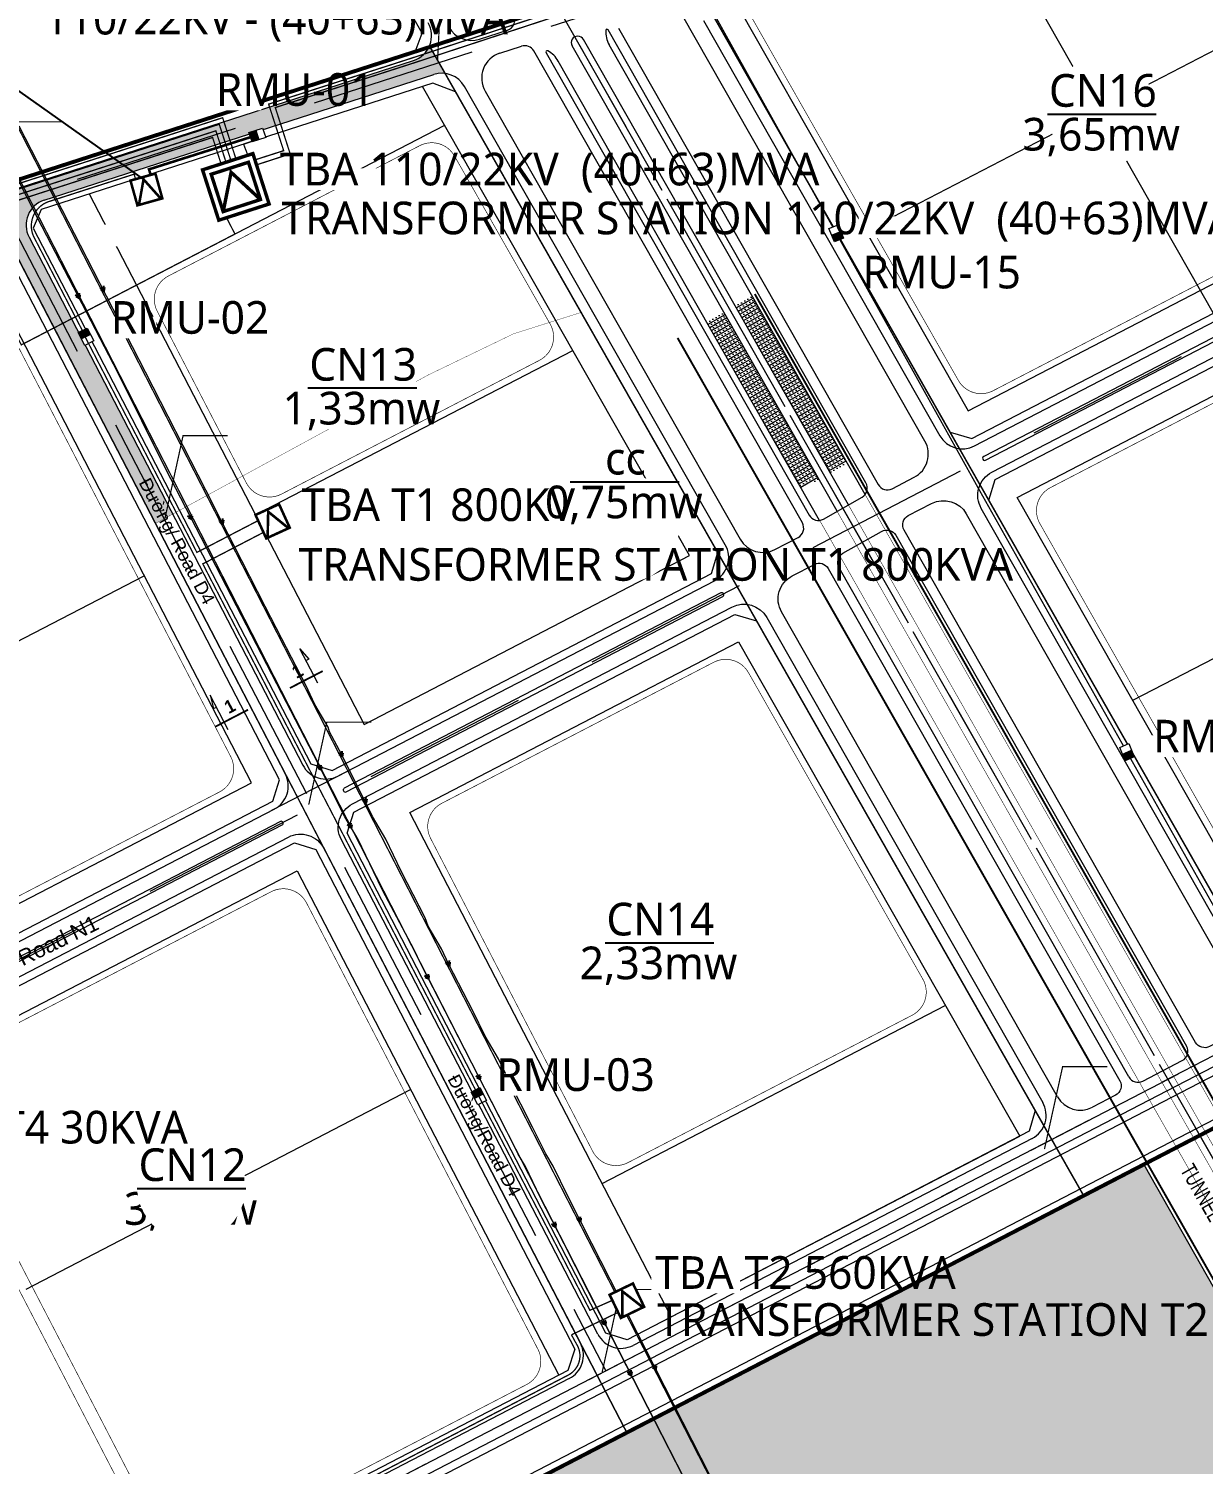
# Model space of a CAD drawing. Extents: x 391676 to 411044, y 2302576 to 2306330.
# Drawn here: x 400359 to 401258, y 2303697 to 2304795 of the extents above; entities that cross this region are included whole.
import ezdxf
from ezdxf.enums import TextEntityAlignment as Align

# ---------------------------------------------------------------- set-up
doc = ezdxf.new("R2010")
doc.units = 0
doc.header["$LTSCALE"] = 5
doc.header["$MEASUREMENT"] = 0
for name, pattern in [('BORDER', [1.75, 0.5, -0.25, 0.5, -0.25, 0, -0.25]), ('CONTINOUS', [0]), ('DASHDOT2', [0.5, 0.25, -0.125, 0, -0.125]), ('DASHED', [19.05, 12.7, -6.35])]:
    doc.linetypes.add(name, pattern=pattern)
doc.layers.get('0').update_dxf_attribs({"linetype": 'CONTINUOUS', "lineweight": 5})
doc.layers.get('Defpoints').update_dxf_attribs({"linetype": 'CONTINUOUS'})
for name, color, linetype in [('@ 35kV cai tao', 1, 'CONTINUOUS'), ('@ dien text', 7, 'CONTINUOUS'), ('@ Dien trung the', 1, 'CONTINUOUS'), ('Cap dien 22kV', 1, 'CONTINUOUS'), ('DIAVAT', 9, 'CONTINUOUS'), ('RGIOI', 1, 'CONTINUOUS'), ('tem dien', 7, 'CONTINUOUS'), ('TEXT', 3, 'CONTINUOUS')]:
    doc.layers.add(name, color=color, linetype=linetype)
for name, color, linetype, lineweight in [('@ dg dien', 30, 'CONTINUOUS', 5), ('@- CHIA LO', 9, 'CONTINUOUS', 5), ('@-DUONG', 7, 'CONTINUOUS', 5), ('@-HTKT', 17, 'CONTINOUS', 5), ('@-RANHGIOI', 6, 'CONTINUOUS', 5), ('@-TEXT', 7, 'CONTINUOUS', 5), ('@_Longduong', 7, 'CONTINUOUS', 5), ('@_Ranhgioiquyhoach', 10, 'CONTINUOUS', 5), ('@_Timduong', 1, 'DASHED', 5), ('@_Viahe', 9, 'CONTINUOUS', 5), ('phancach', 92, 'CONTINUOUS', 5), ('THAY', 7, 'CONTINUOUS', 13), ('TUONG', 1, 'CONTINUOUS', 15), ('V_bonuoc', 152, 'CONTINUOUS', 5)]:
    doc.layers.add(name, color=color, linetype=linetype, lineweight=lineweight)
doc.styles.add('ARIAL', font='arial.ttf', dxfattribs={"height": 5})
doc.styles.add('ARIAL ITALIC', font='arialbi.ttf', dxfattribs={"width": 0.8})
doc.styles.add('binh1', font='VHARIALB.TTF')
doc.styles.add('SDD', font='segoeuil.ttf')
doc.styles.add('T3', font='VHARIALB.TTF')
doc.styles.add('Text-CKC-SN', font='VHARIALB.TTF')
doc.linetypes.add('123', pattern='A,101.611294,-13.565324,12.243874,-10.782094,12.243874,-11.659162,76.152923,-5.231221,["//",binh1,S=32,R=0,X=0,Y=-15.708224],-29.886596,76.702552', length=350.078914)
doc.linetypes.add('22KV', pattern='A,21.205876,-2.225318,["22kV",ARIAL ITALIC,S=4.969324,R=0,X=0,Y=-1.830806],-16.080623,21.205876,0', length=60.717693)
doc.dimstyles.get("Standard").update_dxf_attribs({"dimtxt": 0.18, "dimasz": 0.18, "dimexe": 0.18, "dimexo": 0.0625, "dimgap": 0.09, "dimtad": 0, "dimtih": 1, "dimtoh": 1, "dimdec": 4, "dimzin": 0, "dimdsep": 46, "dimtxsty": 'Standard', "dimcen": 0.09, "dimadec": 0, "dimazin": 0, "dimtfac": 1, "dimtdec": 4, "dimtofl": 0, "dimtmove": 2, "dimatfit": 3, "dimfxl": 1, "dimtolj": 1, "dimtzin": 0, "dimarcsym": 0})

# ---------------------------------------------------------------- blocks, each defined once
blk = doc.blocks.new('HCT')
at = {"layer": 'DIAVAT', "color": 1, "linetype": 'Continuous'}
for p, q in [((0, 0), (2.4, 1.7)), ((0, 0), (2.4, -1.7)), ((1.4, 0), (3.8, 1.7)), ((1.4, 0), (3.8, -1.7))]:
    blk.add_line(p, q, dxfattribs=at)
blk = doc.blocks.new('mb1')
at = {"layer": '@-DUONG', "ltscale": 2}
h = blk.add_hatch(dxfattribs=at)
h.set_pattern_fill('SACNCR', color=252, scale=30, angle=345)
h.set_pattern_definition([(30, (-1014.102, 24.7735), (-1.40625, 2.435696448), []), (30, (-1012.181, 24.2588), (-1.40625, 2.435696448), [0, -2.8125])])
edge = h.paths.add_edge_path()
edge.add_line((406302.1, 2305042.7), (406289, 2305035.3))
edge.add_line((406289, 2305035.3), (406361.5, 2304907.9))
edge.add_arc((406360.5, 2304915.8), 8, 277.6259, 299.6502)
edge.add_line((406364.4, 2304908.9), (406374.9, 2304914.8))
edge.add_line((406374.9, 2304914.8), (406302.1, 2305042.7))
edge = h.paths.add_edge_path()
edge.add_line((406396.3, 2304927.7), (406323.8, 2305055.1))
edge.add_line((406323.8, 2305055.1), (406310.7, 2305047.7))
edge.add_line((406310.7, 2305047.7), (406383.5, 2304919.8))
edge.add_line((406383.5, 2304919.8), (406394, 2304925.7))
edge.add_arc((406390, 2304932.7), 8, 299.6502, 321.6745)
at = {"layer": 'phancach', "ltscale": 2}
h = blk.add_hatch(dxfattribs=at)
h.set_pattern_fill('CROSS,_O', color=252, scale=20)
h.set_pattern_definition([(0, (-1000, 0), (5, 5), [2.5, -7.5]), (90, (-998.75, -1.25), (-5, 5), [2.5, -7.5])])
h.paths.add_polyline_path([(406088.9, 2305225.1), (406080.2, 2305240.4), (406077.4, 2305245.4), (406076.6, 2305245.1, -0.201513), (406064.8, 2305235), (405783.8, 2305144.4), (405790.8, 2305130.9), (406080.3, 2305224.3, -0.109528)])
h.paths.add_polyline_path([(405783.8, 2305144.4), (405765.1, 2305138.3), (405773.3, 2305122.2, -0.135354), (405782.1, 2305128.1), (405790.8, 2305130.9)])
h.paths.add_polyline_path([(405773.3, 2305122.2), (405765.1, 2305138.3), (405738.3, 2305129.7), (405867.4, 2304880.8), (405880.4, 2304887.9), (405770.5, 2305099.8, -0.309067)])
h.paths.add_polyline_path([(405847.2, 2304912.1), (405881.2, 2304848.2), (405898.4, 2304857.3), (405864.5, 2304921.2)], flags=9)
at = {"layer": 'V_bonuoc', "ltscale": 2}
h = blk.add_hatch(dxfattribs=at)
h.set_pattern_fill('DASH', color=256, scale=50, style=0)
h.set_pattern_definition([(0, (-1000, 0), (6.25, 6.25), [6.25, -6.25])])
edge = h.paths.add_edge_path()
edge.add_line((406623.8, 2304390.3), (406763.7, 2304143.3))
edge.add_line((406763.7, 2304143.3), (404539.5, 2303040.1))
edge.add_line((404539.5, 2303040.1), (404307.4, 2303040.1))
edge.add_line((404307.4, 2303040.1), (403123.5, 2303040.1))
edge.add_line((403123.5, 2303040.1), (403123.5, 2305106.4))
edge.add_line((403123.5, 2305106.4), (403262.1, 2305062.3))
edge.add_line((403262.1, 2305062.3), (403143.4, 2304702.6))
edge.add_arc((403576.7, 2304583), 449.5, 164.5746, 196.517)
edge.add_arc((403576.7, 2304583), 449.5, 196.5171, 216.0717)
edge.add_line((403213.4, 2304318.4), (403943.7, 2303315.8))
edge.add_arc((404210.1, 2303509.8), 329.5, 216.0717, 297.4096)
edge.add_line((404361.8, 2303217.3), (406623.8, 2304390.3))
at = {"layer": '@ dg dien', "color": 252, "elevation": 4.3}
blk.add_lwpolyline([(406459.3, 2303823.6), (406201.3, 2304329.8), (406183.1, 2304365.4), (406171.7, 2304389), (406166.1, 2304398.5), (406155.8, 2304418.9), (406137.7, 2304454.5), (406129.8, 2304471.2), (406119.7, 2304488.4), (406110.2, 2304507.9), (406091.8, 2304543.4), (406086.3, 2304555.3), (406076.1, 2304572.5), (406073.6, 2304579), (406064.5, 2304596.8), (406055.4, 2304614.6), (406043.6, 2304639.2), (406033.4, 2304656.5), (406009.8, 2304703.6), (406000.6, 2304721.4), (405999.4, 2304724.9), (405989.3, 2304742.2), (405982.3, 2304756.9), (405964, 2304792.5), (405951.2, 2304817.3), (405927.5, 2304863.7), (405918.4, 2304881.5), (405905.8, 2304906.3), (405859.7, 2304996.5), (405810, 2305093.5), (405762.9, 2305184.8)], dxfattribs=at)
at = {"layer": '@ dg dien', "color": 252}
blk.add_lwpolyline([(406443.6, 2303814.7), (406217.1, 2304257.1), (406198.2, 2304293.9), (406180, 2304329.6), (406161.8, 2304365.2), (406150.4, 2304388.8), (406144.9, 2304398.2), (406134.6, 2304418.6), (406134.6, 2304418.6), (406134.6, 2304418.6), (406089, 2304507.6), (406089, 2304507.6), (406070.6, 2304543.2), (406065, 2304555.1), (406041.4, 2304599.6), (406041.8, 2304599.5), (406041.4, 2304599.6), (406034.2, 2304614.4), (406022.3, 2304639), (406012.2, 2304656.3), (405988.6, 2304703.4), (405963.9, 2304750.7), (405963.9, 2304750.7), (405963.9, 2304750.7), (405875.1, 2304922.3), (405875.1, 2304922.3), (405875.1, 2304922.3), (405875.1, 2304922.3), (405875.1, 2304922.3), (405875.1, 2304922.3), (405838.5, 2304996.3), (405777.3, 2305114.2), (405550.3, 2305560.4)], dxfattribs=at)
at = {"layer": '@- CHIA LO', "color": 252, "ltscale": 2}
for p, q in [((406499.5, 2305353.2), (406677.7, 2305040.3)), ((406410.9, 2305104.7), (406799.3, 2305306.1)), ((405943.8, 2304887.3), (406186.6, 2305013.1)), ((406615.3, 2304745.5), (406954.2, 2304921.2)), ((405564.2, 2304688.2), (405858.7, 2304840.8)), ((406209.1, 2304375.7), (406471.8, 2304512)), ((405768.2, 2304294.9), (406062.6, 2304447.6))]:
    blk.add_line(p, q, dxfattribs=at)
at = {"layer": '@- CHIA LO', "color": 252, "ltscale": 2, "const_width": 0.5, "flags": 128}
for points in [[(406752.1, 2305409.9, 0.393702), (406727.4, 2305421.4), (406335.9, 2305295.1, 0.475759), (406324.6, 2305266.2), (406481.8, 2304990.2, 0.402806), (406508.4, 2304982.3), (406836.3, 2305152.4, 0.386416), (406845.6, 2305177.6)], [(406069.5, 2305169.8), (405877.2, 2305070.1, 0.414214), (405868.6, 2305043.2), (405936.8, 2304911.8, 0.414214), (405963.7, 2304903.2), (406161.2, 2305005.6, 0.425714), (406169.4, 2305033.3), (406096.1, 2305162, 0.402806)], [(405639.4, 2304554.2), (405420.9, 2304975.5, -0.463824), (405432.5, 2305003.7), (405704.3, 2305091.4, -0.366284), (405728.2, 2305081.6), (405924.9, 2304702.3, -0.414214), (405916.3, 2304675.3), (405666.3, 2304545.7, -0.414214)], [(406865.1, 2305070.4), (406552.3, 2304908.2, 0.425714), (406544.2, 2304880.6), (406734.6, 2304546, 0.402806), (406761.2, 2304538.1), (407027.8, 2304676.4, 0.386416), (407037.1, 2304701.6), (406892.9, 2305060.1, 0.442569)], [(406294.5, 2304774.5), (406086.4, 2304666.6, 0.414214), (406077.9, 2304639.7), (406202, 2304400.2, 0.414214), (406229, 2304391.7), (406446.5, 2304504.5, 0.425713), (406454.6, 2304532.1), (406321.1, 2304766.7, 0.402807)], [(405705.9, 2304469.3), (405955.9, 2304599, -0.414214), (405982.9, 2304590.4), (406160, 2304248.9, -0.414214), (406151.4, 2304221.9), (405901.4, 2304092.3, -0.414214), (405874.5, 2304100.8), (405697.4, 2304442.4, -0.414214)], [(405410.2, 2304316), (405661.5, 2304446.3, -0.414214), (405688.5, 2304437.8), (405865.6, 2304096.2, -0.414214), (405857, 2304069.3), (405605.7, 2303938.9, -0.414214), (405578.7, 2303947.5), (405401.6, 2304289, -0.414214)]]:
    blk.add_lwpolyline(points, format="xyb", close=True, dxfattribs=at)
at = {"layer": '@- CHIA LO', "color": 252, "ltscale": 2, "flags": 128}
blk.add_lwpolyline([(406088.5, 2305185.3), (405852.7, 2305063)], dxfattribs=at)
at = {"layer": '@-HTKT', "color": 252, "ltscale": 2}
blk.add_line((406262, 2304273.6), (406528.8, 2304412), dxfattribs=at)
at = {"layer": '@-RANHGIOI', "color": 252, "linetype": 'BORDER', "ltscale": 10, "const_width": 1.2, "flags": 128}
for points in [[(407473, 2305084.8), (407094.7, 2306030.2), (406080.8, 2305686.7), (406084, 2305638.4), (406272, 2305308.2), (406755.4, 2304458.5), (407356.4, 2304770.2, 0.386416)], [(406077.4, 2305245.4), (403286, 2304345), (403213.4, 2304318.4), (403943.7, 2303315.8, 0.370595), (404361.8, 2303217.3), (406577.7, 2304366.4)]]:
    blk.add_lwpolyline(points, format="xyb", close=True, dxfattribs=at)
at = {"layer": '@_Longduong', "color": 252, "ltscale": 2, "flags": 128}
for points in [[(403247.1, 2305730.2), (403483.5, 2305662.5, -0.426448), (403497, 2305637), (403189.9, 2304711.4, 0.242043), (403247.3, 2304343.1), (403977.7, 2303340.5, 0.370595), (404342.4, 2303254.5), (406641.3, 2304446.7)], [(405874, 2305586.1), (404903.5, 2305257.3, 0.45939), (404886.5, 2305215), (405038.7, 2304921.6, 0.366284), (405062.6, 2304911.7), (406064.8, 2305235)], [(406663.5, 2304458.2), (407048.6, 2304657.9, 0.386416), (407065, 2304702), (406752.6, 2305478.4)], [(406286.8, 2305265.6), (406467.6, 2304947.9, 0.402806), (406494.2, 2304940.1), (406857.7, 2305128.6, 0.386416), (406867, 2305153.8), (406758.5, 2305423.5)], [(406064.8, 2305235, 0.475759), (406076, 2305263.9)], [(406136.7, 2305258.2, 0.475759), (406141.2, 2305269.8)], [(406221.7, 2305259.7), (406420.5, 2304910.5, 0.402806), (406431.1, 2304907.3), (406448, 2304916.1, 0.425714), (406456.2, 2304943.8), (406271, 2305269)], [(406091.8, 2305260.5, 0.355235), (406115.3, 2305251.3)], [(406166.2, 2305240.9), (406367.6, 2304887.1, 0.414214), (406378.5, 2304884.1), (406408.1, 2304900.9, 0.414214), (406411.1, 2304911.8), (406213.8, 2305258.4)], [(406194.9, 2305251.1, 1), (406186.2, 2305246.2)], [(406213.8, 2305258.4, 0.749206), (406211.9, 2305258)], [(406211.9, 2305258, 0.143376), (406214.5, 2305247.1)], [(406130.8, 2305240.6, 0.475759), (406119.6, 2305211.6)], [(406119.6, 2305211.6), (406314.8, 2304868.7, 0.402806), (406341.4, 2304860.8), (406359.1, 2304870, 0.425714), (406362.4, 2304881.1), (406156.8, 2305242.3)], [(406156.8, 2305242.3, 0.355235), (406147.4, 2305245.9)], [(406167.5, 2305242.3, 0.749206), (406166.2, 2305240.9)], [(406175.6, 2305234.5, 0.143376), (406167.5, 2305242.3)], [(406103.8, 2305215.1, 0.355235), (406080.3, 2305224.3)], [(405770.5, 2305099.8), (405980, 2304695.9, 0.414214), (406006.9, 2304687.4), (406295.2, 2304836.9, 0.425714), (406303.4, 2304864.5), (406103.8, 2305215.1)], [(405782.1, 2305128.1, 0.463824), (405770.5, 2305099.8)], [(405729.1, 2305111), (405076, 2304900.3, 0.463824), (405064.3, 2304872.1), (405330.4, 2304359.1, 0.414214), (405357.3, 2304350.5), (405958.1, 2304662.1, 0.414214), (405966.7, 2304689), (405753, 2305101.1)], [(406710.6, 2304521.1), (406499.3, 2304892.3, -0.425714), (406507.5, 2304919.9), (406863.3, 2305104.4, -0.442569), (406891, 2305094.1), (407051.1, 2304696.4)], [(406691, 2304489.3), (406674.1, 2304480.5, -0.402806), (406663.4, 2304483.7), (406440.3, 2304875.7, -0.425714), (406443.5, 2304886.8), (406461.3, 2304896, -0.402806), (406487.9, 2304888.1), (406699.1, 2304517)], [(406612.3, 2304457.2), (406390.5, 2304846.9, -0.414214), (406393.5, 2304857.9), (406423, 2304874.7, -0.414214), (406433.9, 2304871.7), (406656.4, 2304480.8)], [(406557.8, 2304441.9), (406346.5, 2304813, -0.425714), (406354.7, 2304840.7), (406371.6, 2304849.4, -0.402806), (406382.2, 2304846.3), (406605.4, 2304454.3, -0.425714), (406602.1, 2304443.2), (406584.4, 2304434)], [(406205.9, 2304260.3), (406009.4, 2304639.1, -0.414214), (406018, 2304666.1), (406308.5, 2304816.7, -0.402806), (406335.1, 2304808.9), (406546.4, 2304437.7)], [(406184, 2304226.4), (405583.2, 2303914.9, -0.414214), (405556.3, 2303923.4), (405359.8, 2304302.2, -0.414214), (405368.4, 2304329.2), (405969.2, 2304640.8, -0.414214), (405996.1, 2304632.2), (406192.6, 2304253.4)], [(406653.2, 2304469.7, 0.425714), (406656.4, 2304480.8)], [(406612.3, 2304457.2, 0.402806), (406623, 2304454.1)], [(406538.2, 2304410.1, 0.425714), (406546.4, 2304437.7)], [(406557.8, 2304441.9, 0.402806), (406584.4, 2304434)], [(406184, 2304226.4, 0.414214), (406192.6, 2304253.4)], [(406205.9, 2304260.3, 0.414214), (406232.8, 2304251.8)]]:
    blk.add_lwpolyline(points, format="xyb", dxfattribs=at)
for points in [[(406115.3, 2305251.3), (406136.7, 2305258.2)], [(406397.6, 2304895), (406194.9, 2305251.1)], [(406130.8, 2305240.6), (406147.4, 2305245.9)], [(406389, 2304890.1), (406186.2, 2305246.2)], [(406410.4, 2304902.9), (406214.5, 2305247.1)], [(406375.6, 2304883.1), (406175.6, 2305234.5)], [(405782.1, 2305128.1), (406080.3, 2305224.3)], [(406623, 2304454.1), (406653.2, 2304469.7)], [(406641.3, 2304446.7), (406663.5, 2304458.2)], [(406538.2, 2304410.1), (406232.8, 2304251.8)]]:
    blk.add_lwpolyline(points, dxfattribs=at)
at = {"layer": '@_Ranhgioiquyhoach', "color": 252, "linetype": 'DASHED', "ltscale": 0.5, "const_width": 3, "flags": 128}
blk.add_lwpolyline([(406084, 2305638.4), (406080.8, 2305686.7), (407094.7, 2306030.2), (407473, 2305084.8, -0.386416), (407356.4, 2304770.2), (404361.8, 2303217.3, -0.370595), (403943.7, 2303315.8), (403213.4, 2304318.4), (403286, 2304345), (406272, 2305308.2), (406084, 2305638.4)], format="xyb", dxfattribs=at)
blk.add_lwpolyline([(406084, 2305638.4), (406080.8, 2305686.7), (407094.7, 2306030.2), (407473, 2305084.8, -0.386416), (407356.4, 2304770.2), (404361.8, 2303217.3, -0.370595), (403943.7, 2303315.8), (403213.4, 2304318.4), (403286, 2304345), (406272, 2305308.2), (406084, 2305638.4)], format="xyb", dxfattribs=at)
at = {"layer": '@_Timduong', "color": 252, "ltscale": 2}
blk.add_line((404339, 2303261.2), (407045.2, 2304664.5), dxfattribs=at)
at = {"layer": '@_Timduong', "color": 252, "ltscale": 2, "flags": 128}
blk.add_lwpolyline([(403545.7, 2305759.9), (403197, 2304709, 0.242043), (403253.4, 2304347.5), (403983.7, 2303344.9, 0.370595), (404339, 2303261.2), (407333.6, 2304814.1, 0.386416), (407427.1, 2305066.3), (406981.1, 2306174.7)], format="xyb", dxfattribs=at)
for points in [[(405815, 2305908.5), (406869, 2304056.9)], [(405881.6, 2305791.4), (406869, 2304056.9)], [(403269.4, 2304325.5), (406755.9, 2305450.1)], [(403269.4, 2304325.5), (406755.9, 2305450.1)], [(403833.9, 2303547), (407312.5, 2305350.9)], [(403833.9, 2303547), (406885, 2305129.2)], [(405748.9, 2305125.2), (406211.9, 2304232.4)], [(405748.9, 2305125.2), (406211.9, 2304232.4)]]:
    blk.add_lwpolyline(points, dxfattribs=at)
at = {"layer": '@_Viahe', "color": 252, "ltscale": 2}
blk.add_line((404345.2, 2303249.2), (407339.8, 2304802.1), dxfattribs=at)
at = {"layer": '@_Viahe', "color": 252, "ltscale": 2, "flags": 128}
for points in [[(403461.3, 2305662.6), (403150.1, 2304724.6, 0.242043), (403213.4, 2304318.4), (403943.7, 2303315.8, 0.370595), (404361.8, 2303217.3), (407356.4, 2304770.2, 0.386416), (407473, 2305084.8), (407094.7, 2306030.2)], [(403467, 2305661), (403155.8, 2304722.7, 0.242043), (403218.2, 2304321.9), (403948.6, 2303319.3, 0.370595), (404359, 2303222.6), (407353.6, 2304775.5, 0.386416), (407467.4, 2305082.5), (407432.1, 2305170.4)], [(405876, 2305580.4), (404905.4, 2305251.6, 0.463913), (404891.8, 2305217.8), (405044, 2304924.3, 0.366284), (405060.7, 2304917.5), (406066, 2305241.7), (406071.4, 2305255.8), (405890.9, 2305573), (405873.6, 2305579.6)], [(406501.2, 2304931.9, 1), (406502.6, 2304929.2), (406858.6, 2305113.8, 1), (406857.2, 2305116.5), (406501.2, 2304931.9)], [(406301.5, 2304824.9, 1), (406300.1, 2304827.6), (406011.8, 2304678.1, 1), (406013.2, 2304675.4), (406301.5, 2304824.9)], [(405364.9, 2304339.2), (405964.3, 2304650.1, 1), (405963, 2304652.7), (405363.5, 2304341.9, 1), (405364.9, 2304339.2)]]:
    blk.add_lwpolyline(points, format="xyb", dxfattribs=at)
for points in [[(406736.7, 2305429.7), (406297.1, 2305287.9), (406291.6, 2305273.8), (406475.5, 2304950.6), (406492.1, 2304945.7), (406855.6, 2305134.2), (406861.7, 2305150.9), (406752.6, 2305422.2)], [(406079.6, 2305217.7), (405779.7, 2305121), (405773.8, 2305106.6), (405986.2, 2304696.9), (406002.4, 2304691.8), (406292.9, 2304842.4), (406297.7, 2304858.4), (406097, 2305211)], [(405747.7, 2305098.2), (405730.8, 2305105.2), (405073.5, 2304893.2), (405067.6, 2304878.9), (405336.6, 2304360), (405352.8, 2304354.9), (405957.1, 2304668.3), (405962.3, 2304684.5)], [(406869.1, 2305100.7), (406884.2, 2305095), (407045.8, 2304693.5), (407039.6, 2304676.9), (406735.1, 2304518.9), (406718.5, 2304523.8), (406505.2, 2304898.5), (406509.9, 2304914.4)], [(406310.8, 2304811.1), (406327.4, 2304806.2), (406540.6, 2304431.6), (406535.9, 2304415.7), (406228.3, 2304256.2), (406212.1, 2304261.3), (406013.9, 2304643.7), (406019, 2304659.8)], [(405578.7, 2303919.3), (405562.5, 2303924.4), (405364.2, 2304306.8), (405369.4, 2304323), (405973.7, 2304636.4), (405989.9, 2304631.2), (406188.2, 2304248.9), (406183, 2304232.7)]]:
    blk.add_lwpolyline(points, close=True, dxfattribs=at)
for points in [[(406305.1, 2305290.5), (406489.3, 2304966.8), (406858.7, 2305158.4)], [(405816.5, 2305132.9), (406026.9, 2304727), (406275.9, 2304856.2), (406071.6, 2305215.1)], [(405332.9, 2304367.1), (405940.8, 2304682.4), (405722.9, 2305102.7)], [(406742.2, 2304522.6), (406526.9, 2304900.7), (406887.2, 2305087.5)], [(406262, 2304273.6), (406061.9, 2304659.6), (406313.6, 2304790.1), (406528.8, 2304412)], [(405585.8, 2303923), (405385.7, 2304308.9), (405975.8, 2304614.9), (406175.9, 2304229)]]:
    blk.add_lwpolyline(points, dxfattribs=at)
at = {"layer": 'Defpoints', "color": 252, "const_width": 0.943}
for points in [[(406120.4, 2305296.2), (406086.3, 2305296.2), (406083.2, 2305235.7)], [(405796.2, 2305188.1), (405762.1, 2305188.1), (405748.3, 2305125)], [(405922.5, 2304947.9), (405888.4, 2304947.9), (405874.6, 2304884.8)], [(406032.5, 2304728.7), (405998.4, 2304728.7), (405984.6, 2304665.6)], [(406595.7, 2304465.1), (406561.6, 2304465.1), (406547.7, 2304402)], [(406257.2, 2304294.6), (406223.1, 2304294.6), (406209.2, 2304231.5)]]:
    blk.add_lwpolyline(points, dxfattribs=at)
at = {"layer": 'phancach', "color": 252, "ltscale": 2}
blk.add_line((406012, 2304690), (405956.1, 2304661), dxfattribs=at)
at = {"layer": 'phancach', "color": 252, "ltscale": 2, "const_width": 1, "flags": 128}
for points in [[(406080.8, 2305686.7), (406598.2, 2305862), (407092.6, 2304633.4), (406755.4, 2304458.5), (406084, 2305638.4)], [(406077.4, 2305245.4), (406577.7, 2304366.4), (406228, 2304185), (405735.5, 2305135.1)], [(405735.5, 2305135.1), (406228.1, 2304185.1), (405095.9, 2303598), (404505.3, 2304738.3), (405735.5, 2305135.1)]]:
    blk.add_lwpolyline(points, close=True, dxfattribs=at)
at = {"layer": 'phancach', "color": 252, "linetype": 'DASHED', "flags": 128}
for points, const_width in [([(406888.6, 2304068), (406326, 2305056.3)], 1.5), ([(406829.5, 2304034.4), (406266.9, 2305022.7)], 1.5), ([(406656.1, 2304471.2), (406396.6, 2304927.2)], 0.4), ([(406633.9, 2304459.7), (406374.9, 2304914.8)], 0.4), ([(406642.8, 2304464.3), (406383.5, 2304919.8)], 0.4), ([(406620.6, 2304452.8), (406361.8, 2304907.4)], 0.4), ([(406886.4, 2304066.7), (406656.1, 2304471.2)], 0.4), ([(406864.7, 2304054.4), (406633.9, 2304459.7)], 0.4), ([(406873.3, 2304059.3), (406642.8, 2304464.3)], 0.4), ([(406851.6, 2304047), (406620.6, 2304452.8)], 0.4)]:
    blk.add_lwpolyline(points, dxfattribs=dict(at, const_width=const_width))
at = {"layer": 'RGIOI', "color": 252, "ltscale": 50, "const_width": 0.25}
blk.add_lwpolyline([(406080.2, 2305240.4), (406193, 2305042.2), (406141.4, 2305025.9), (406075.9, 2304994.3), (405867.4, 2304880.8), (405735.5, 2305135.1), (406077.4, 2305245.4), (406080.2, 2305240.4)], dxfattribs=at)
at = {"layer": 'V_bonuoc', "ltscale": 2, "flags": 128}
blk.add_lwpolyline([(406623.8, 2304390.3), (406763.7, 2304143.3), (404539.5, 2303040.1), (404307.4, 2303040.1), (403123.5, 2303040.1), (403123.5, 2305106.4), (403262.1, 2305062.3), (403143.4, 2304702.6, 0.140285), (403145.7, 2304455.2, 0.085531), (403213.4, 2304318.4), (403943.7, 2303315.8, 0.370595), (404361.8, 2303217.3), (406623.8, 2304390.3)], format="xyb", dxfattribs=at)
at = {"layer": '@ dg dien', "color": 252}
for p, rotation in [((405809.3, 2305052.7), 117.0274477249846), ((405828.1, 2305058.3, 4.3), 117.1320085921099), ((405895.1, 2304883.7), 117.0274477249846), ((405919.1, 2304880.3, 4.3), 117.0274477249847), ((406010.5, 2304702.4, 8), 117.2585608084998), ((406010.5, 2304702.4, 4.3), 117.2585608084998), ((405994.3, 2304691.9), 117.0274477249846), ((406028.8, 2304666.8, 4.3), 117.2585608084998), ((406017.3, 2304647.6), 117.0274477249846), ((406092.5, 2304542.1, 4.3), 117.3823903327194), ((406076.4, 2304532), 117.0274477249846), ((406115.8, 2304455.2), 117.3823903327194), ((406138.3, 2304453.3, 8), 116.9932952492404), ((406138.3, 2304453.3, 4.3), 116.9932952492404), ((406192.8, 2304346.3, 4.3), 117.0362671010428), ((406173.6, 2304342.1), 117.3823903327197), ((406224.2, 2304284.7, 4.3), 117.0362671010428), ((406211.9, 2304267.2), 117.3823903327197), ((406231.7, 2304228.6), 117.0274477249832), ((406250.4, 2304233.3, 4.3), 117.0362671010428)]:
    blk.add_blockref('HCT', p, dxfattribs=dict(at, rotation=rotation))
at = {"layer": '@-TEXT', "color": 7, "ltscale": 2, "style": 'ARIAL'}
for s, height, rotation, p in [('Ðường/ Road D4', 10, 298, (405854.2, 2304912.1)), ('Ðường/Road N1', 12, 25.8974, (405713.7, 2304516.7)), ('Ðường/Road D4', 10, 298, (406090.5, 2304455.7))]:
    blk.add_text(s, height=height, rotation=rotation, dxfattribs=at).set_placement(p)
at = {"layer": '@-TEXT', "color": 7, "ltscale": 2, "style": 'ARIAL', "width": 0.7}
blk.add_text('TUNNEL TO LACH HUYEN(Implemented according to separated project)', height=12, rotation=299.7091, dxfattribs=at).set_placement((406745.9, 2304220.2), align=Align.CENTER)
at = {"layer": 'Defpoints', "color": 252, "style": 'Text-CKC-SN', "width": 0.8}
for tag, p in [('B', (406632.3, 2305910.7)), ('A', (406101.4, 2305730.7)), ('I', (406790.5, 2305517.4)), ('H', (406307.9, 2305362.1)), ('G', (406107.1, 2305300.4)), ('L', (406919, 2305195.9)), ('F', (405782.9, 2305192.3)), ('E', (405057.5, 2304962.4)), ('S', (407093.9, 2304742.5)), ('K', (406019.2, 2304732.9)), ('D', (404207.3, 2304693.1)), ('Q', (406764.8, 2304566)), ('P', (406582.3, 2304469.3)), ('C', (403304.1, 2304392.8)), ('E1', (405370.8, 2304400)), ('O', (406243.8, 2304298.8)), ('N', (405595.4, 2303964)), ('J', (403869.2, 2303617.3)), ('M', (404813.5, 2303560))]:
    blk.add_attdef(tag, text='', height=35, dxfattribs=at).set_placement(p, align=Align.CENTER)
blk = doc.blocks.new('RMU KD')
at = {"color": 2}
blk.add_wipeout([(405604.9, 2303653.4), (405604.9, 2303661), (405615.9, 2303661), (405615.9, 2303653.4)], dxfattribs=at).dxf.layer = 'phancach'
at = {"layer": 'phancach', "ltscale": 2}
blk.add_hatch(color=2, dxfattribs=at).paths.add_polyline_path([(405604.9, 2303661), (405604.9, 2303653.4), (405610.4, 2303653.4), (405610.4, 2303661)])
at = {"layer": 'phancach', "color": 2, "ltscale": 2}
blk.add_line((405610.4, 2303661), (405610.4, 2303653.4), dxfattribs=at)
blk.add_lwpolyline([(405604.9, 2303661), (405615.9, 2303661), (405615.9, 2303653.4), (405604.9, 2303653.4)], close=True, dxfattribs=at)
blk = doc.blocks.new('TPD')
at = {"color": 3}
blk.add_lwpolyline([(405912.3, 2303671.6), (405932.1, 2303671.6), (405932.1, 2303651.9), (405912.3, 2303651.9)], close=True, dxfattribs=at)
blk.add_wipeout([(405912.3, 2303671.6), (405932.1, 2303671.6), (405932.1, 2303651.9), (405912.3, 2303651.9)], dxfattribs=at)
at = {"color": 3, "const_width": 1.98}
blk.add_lwpolyline([(405912.3, 2303651.9), (405932.1, 2303651.9), (405932.1, 2303671.6), (405912.3, 2303671.6)], close=True, dxfattribs=at)
blk.add_lwpolyline([(405913.5, 2303651.9), (405922.2, 2303669.8), (405931, 2303651.9)], dxfattribs=at)
blk = doc.blocks.new('t110kv')
blk.add_wipeout([(-32.4, 64.8), (32.4, 64.8), (32.4, 0), (-32.4, 0)])
at = {"ltscale": 0.5, "const_width": 4.21, "flags": 128}
for points in [[(-32.4, 64.8), (32.4, 64.8), (32.4, 0), (-32.4, 0)], [(-24, 56.4), (24, 56.4), (24, 8.4), (-24, 8.4)]]:
    blk.add_lwpolyline(points, close=True, dxfattribs=at)
blk.add_lwpolyline([(-24, 8.4), (0, 51.2), (24, 8.4)], dxfattribs=at)
blk = doc.blocks.new('tdk')
at = {"const_width": 3.09}
blk.add_lwpolyline([(-15.5, 6.4), (15.4, 6.4), (15.4, 37.3), (-15.5, 37.3)], close=True, dxfattribs=at)
blk.add_lwpolyline([(-15.5, 37.3), (15.4, 37.3), (15.4, 6.4), (-15.5, 6.4)], close=True)
blk.add_lwpolyline([(-13.7, 6.4), (-0.1, 34.5), (13.8, 6.4)], dxfattribs=at)
blk.add_wipeout([(-15.5, 37.3), (15.4, 37.3), (15.4, 6.4), (-15.5, 6.4)])
blk.add_lwpolyline([(-15.5, 6.4), (15.4, 6.4), (15.4, 37.3), (-15.5, 37.3)], close=True, dxfattribs=at)
blk.add_lwpolyline([(-15.5, 37.3), (15.4, 37.3), (15.4, 6.4), (-15.5, 6.4)], close=True)
blk.add_lwpolyline([(-13.7, 6.4), (-0.1, 34.5), (13.8, 6.4)], dxfattribs=at)
blk = doc.blocks.new('RMU1')
at = {"color": 1}
blk.add_wipeout([(405634.6, 2303653.4), (405634.6, 2303661), (405645.6, 2303661), (405645.6, 2303653.4)], dxfattribs=at).dxf.layer = 'phancach'
at = {"layer": 'phancach', "ltscale": 2}
blk.add_hatch(color=1, dxfattribs=at).paths.add_polyline_path([(405634.6, 2303661), (405634.6, 2303653.4), (405640.1, 2303653.4), (405640.1, 2303661)])
at = {"layer": 'phancach', "color": 1, "ltscale": 2}
blk.add_line((405640.1, 2303661), (405640.1, 2303653.4), dxfattribs=at)
blk.add_lwpolyline([(405634.6, 2303661), (405645.6, 2303661), (405645.6, 2303653.4), (405634.6, 2303653.4)], close=True, dxfattribs=at)

msp = doc.modelspace()

# ---------------------------------------------------------------- linework, layer by layer
at = {"layer": 'phancach', "color": 24, "linetype": 'DASHDOT2', "ltscale": 10, "const_width": 1, "elevation": 4.3, "flags": 128}
msp.add_lwpolyline([(401048.2, 2303358.8), (400151.7, 2305108.1)], dxfattribs=at)
at = {"layer": 'phancach', "color": 24, "ltscale": 2, "const_width": 1, "flags": 128}
msp.add_lwpolyline([(400138.8, 2305096.3), (401032.2, 2303350.6)], dxfattribs=at)
at = {"layer": 'THAY'}
for points in [[(400580.1, 2304294.4), (400566.4, 2304320.8), (400573.2, 2304312.8), (400571.1, 2304311.7)], [(400511.4, 2304258.8), (400497.7, 2304285.2), (400500.4, 2304275), (400502.5, 2304276.1)]]:
    msp.add_lwpolyline(points, dxfattribs=at)
at = {"layer": 'TUONG', "const_width": 1.4}
for points in [[(400558.8, 2304290.7), (400583.7, 2304303.6)], [(400501.8, 2304261.2), (400526.7, 2304274.1)]]:
    msp.add_lwpolyline(points, dxfattribs=at)
at = {"layer": 'TUONG'}
msp.add_lwpolyline([(400583.7, 2304303.6), (400558.8, 2304290.7)], dxfattribs=at)

# ---------------------------------------------------------------- block references
at = {"layer": 'phancach'}
msp.add_blockref('mb1', (-5411.4, -464.1), dxfattribs=at)

# ---------------------------------------------------------------- texts
at = {"layer": '@ dien text', "color": 5, "style": 'SDD'}
msp.add_text('110/22KV - (40+63)MVA', height=25, dxfattribs=at).set_placement((400370.8, 2304790.8))
at = {"layer": '@ dien text', "ltscale": 2, "style": 'SDD'}
msp.add_text('RMU-15', height=25, dxfattribs=at).set_placement((400997, 2304596.5))
at = {"layer": '@ dien text', "color": 5, "ltscale": 2, "style": 'SDD'}
msp.add_text('TRANSFORMER STATION T2 560KVA', height=25, dxfattribs=at).set_placement((400840, 2303795))
at = {"layer": 'TEXT', "style": 'T3', "width": 0.9}
for p in [(400564.6, 2304303.7), (400512.8, 2304276.8)]:
    msp.add_attdef('1', text='Catngang', height=10, rotation=27.4141, dxfattribs=at).set_placement(p, align=Align.MIDDLE_CENTER)

# ---------------------------------------------------------------- next in the draw order: block references
at = {"layer": '@ Dien trung the', "linetype": '123', "ltscale": 0.2, "xscale": 0.6400000000245413, "yscale": 0.6400000000245413, "zscale": 0.6400000000245413, "rotation": 24.57931478227762}
msp.add_blockref('tdk', (400551.4, 2304405.6), dxfattribs=at)
at = {"layer": 'phancach'}
for name, p, rotation in [('RMU KD', (731179.4, -10891.8), 18.11218891155917), ('TPD', (630946.7, -23095.2), 15.6484019499544), ('RMU KD', (-1831364, 1604149.9, 0), 297.4096084556988), ('RMU1', (-1831077, 1603595), 297.4096084556988)]:
    msp.add_blockref(name, p, dxfattribs=dict(at, rotation=rotation))

# ---------------------------------------------------------------- next in the draw order: wipeouts: each hides what was drawn before it
for points in [[(400499.3, 2304749.4), (400537, 2304749.4), (400537, 2304732.7), (400499.3, 2304732.7)], [(400835.5, 2303844.2), (400903.2, 2303844.2), (400903.2, 2303827.6), (400835.5, 2303827.6)]]:
    msp.add_wipeout(points).dxf.layer = 'phancach'

# ---------------------------------------------------------------- next in the draw order: linework, layer by layer
at = {"layer": 'Cap dien 22kV', "linetype": '22KV', "ltscale": 0.2, "const_width": 1, "flags": 128}
msp.add_lwpolyline([(400440.8, 2304679.9), (400439.5, 2304683.9), (400373.5, 2304662.7, 0.432012), (400362.6, 2304636.3), (400402.4, 2304559.5)], format="xyb", dxfattribs=at)
at = {"layer": 'phancach', "color": 4, "linetype": 'DASHED', "const_width": 2, "flags": 128}
msp.add_lwpolyline([(400452.2, 2304683.6), (400450.9, 2304687.6), (400533.9, 2304713.9)], dxfattribs=at)

# ---------------------------------------------------------------- next in the draw order: leaders
at = {"layer": '@ dien text', "ltscale": 2}
msp.add_leader([(400446.7, 2304680), (400280.7, 2304797.5), (399829.6, 2304797.5)], dimstyle='Standard', override={"dimgap": 0.09, "dimtad": 0, "dimtxsty": 'SDD', "dimtfill": 1}, dxfattribs=at)

# ---------------------------------------------------------------- next in the draw order: wipeouts: each hides what was drawn before it
at = {"color": 4, "ltscale": 2}
for points in [[(400499.3, 2304732.7), (400537, 2304732.7), (400537, 2304749.4), (400499.3, 2304749.4)], [(400835.5, 2303827.6), (400903.2, 2303827.6), (400903.2, 2303844.2), (400835.5, 2303844.2)]]:
    msp.add_wipeout(points, dxfattribs=at).dxf.layer = '@ dien text'
for points in [[(400564.8, 2304431.7), (400632.8, 2304431.7), (400632.8, 2304415.1), (400564.8, 2304415.1)], [(400713.8, 2303995.6), (400751.5, 2303995.6), (400751.5, 2303978.9), (400713.8, 2303978.9)]]:
    msp.add_wipeout(points).dxf.layer = 'phancach'

# ---------------------------------------------------------------- next in the draw order: texts
at = {"layer": '@ dien text', "ltscale": 2, "style": 'SDD'}
msp.add_text('RMU-01', height=25, dxfattribs=at).set_placement((400502.2, 2304736.2))
at = {"layer": '@ dien text', "color": 5, "ltscale": 2, "style": 'SDD'}
msp.add_text('TBA T2 560KVA', height=25, dxfattribs=at).set_placement((400838.3, 2303831))

# ---------------------------------------------------------------- next in the draw order: wipeouts: each hides what was drawn before it
at = {"color": 4, "ltscale": 2}
for points in [[(400564.8, 2304415.1), (400632.8, 2304415.1), (400632.8, 2304431.7), (400564.8, 2304431.7)], [(400713.8, 2303978.9), (400751.5, 2303978.9), (400751.5, 2303995.6), (400713.8, 2303995.6)]]:
    msp.add_wipeout(points, dxfattribs=at).dxf.layer = '@ dien text'
for points in [[(400399.7, 2304645.3), (400486.1, 2304645.3), (400486.1, 2304628.6), (400399.7, 2304628.6)], [(400418.9, 2304575), (400456.5, 2304575), (400456.5, 2304558.3), (400418.9, 2304558.3)]]:
    msp.add_wipeout(points).dxf.layer = 'phancach'

# ---------------------------------------------------------------- next in the draw order: texts
at = {"layer": '@ dien text', "color": 5, "ltscale": 2, "style": 'SDD'}
msp.add_text('TBA T1 800KVA', height=25, dxfattribs=at).set_placement((400567.7, 2304418.5))
at = {"layer": '@ dien text', "ltscale": 2, "style": 'SDD'}
msp.add_text('RMU-03', height=25, dxfattribs=at).set_placement((400716.7, 2303982.4))

# ---------------------------------------------------------------- next in the draw order: wipeouts: each hides what was drawn before it
at = {"color": 4, "ltscale": 2}
for points in [[(400399.7, 2304628.6), (400486.1, 2304628.6), (400486.1, 2304645.3), (400399.7, 2304645.3)], [(400418.9, 2304558.3), (400456.5, 2304558.3), (400456.5, 2304575), (400418.9, 2304575)]]:
    msp.add_wipeout(points, dxfattribs=at).dxf.layer = '@ dien text'

# ---------------------------------------------------------------- next in the draw order: linework, layer by layer
at = {"layer": 'Cap dien 22kV', "linetype": '22KV', "ltscale": 0.2, "const_width": 1, "flags": 128}
msp.add_lwpolyline([(400774.3, 2303795.8), (400810, 2303813), (400805.6, 2303822.2), (400788.4, 2303814.6), (400703.4, 2303978.3), (400492.1, 2304385.7), (400538.5, 2304409.8), (400534.4, 2304418.8), (400487.6, 2304394.5), (400402.1, 2304559.3)], dxfattribs=at)

# ---------------------------------------------------------------- next in the draw order: block references
at = {"layer": '@ 35kV cai tao', "linetype": 'Continuous', "lineweight": -2, "xscale": 0.6247499999890819, "yscale": 0.6247499999890819, "zscale": 0.6247499999890819, "rotation": 17.87753128896926}
msp.add_blockref('t110kv', (400523.6, 2304654.9), dxfattribs=at)

# ---------------------------------------------------------------- next in the draw order: texts
at = {"layer": '@ dien text', "ltscale": 2, "style": 'SDD'}
msp.add_text('RMU-02', height=25, dxfattribs=at).set_placement((400421.7, 2304561.8))

# ---------------------------------------------------------------- next in the draw order: linework, layer by layer
at = {"layer": 'Cap dien 22kV', "linetype": '22KV', "ltscale": 0.2, "const_width": 1, "flags": 128}
for points in [[(400533.1, 2304691), (400559, 2304699.4), (400547.6, 2304734.9), (400652, 2304768.5), (400865.6, 2304838.5), (401088.3, 2304438.9), (401310.6, 2304044.4), (401618.9, 2304204.2, 0.388731), (401635.8, 2304234.6), (401655.6, 2304241.3), (401211.2, 2305345.3), (401186.8, 2305335.5, 0.421558), (401156.8, 2305348.6), (401151.6, 2305346.6), (400681.3, 2305192.8, 0.484856), (400671.2, 2305167.8), (400859.7, 2304840.7), (400650.7, 2304772.3), (400542.5, 2304737.5), (400554, 2304701.9), (400531.9, 2304694.8)], [(400517.5, 2304695.5), (400507.3, 2304727.1), (398733.6, 2304154.5), (398742.9, 2304129.7), (397914.1, 2303862.9, 0.509818), (397902.5, 2303827.6), (398403, 2303140), (398478.7, 2303036.9), (398584.7, 2302890.9, 0.397125), (398943.3, 2302823.2), (399339.5, 2303022.8, 0.532426), (399343.3, 2303052.9), (398759.8, 2304122.5), (398746.5, 2304131.3), (398738.8, 2304152), (400504.7, 2304722.1), (400513.7, 2304694.2)], [(400025.1, 2303650.4), (400128.5, 2303451.3, -0.341924), (400115.2, 2303424.7), (399388.8, 2303047.5, -0.413654), (399366.1, 2303054.6), (398803.7, 2304138.6, -0.585944), (398817.5, 2304159.6), (399620.9, 2304417.4), (399615.7, 2304430.9), (400502.1, 2304717.1), (400509.9, 2304693)], [(400510.3, 2304650.6), (400516.7, 2304638.1), (400353.2, 2304553.3), (400318.8, 2304618.9, 0.381644), (400290.8, 2304629.4), (399664.8, 2304433.1), (399662.6, 2304430.5, 0.297968), (399656.5, 2304405.7), (400148.2, 2303459.8, 0.250398), (400172.2, 2303453.6), (400771.8, 2303765, 0.448229), (400777.9, 2303789.1), (400774.3, 2303795.8)]]:
    msp.add_lwpolyline(points, format="xyb", dxfattribs=at)
for points in [[(400023.9, 2303652.8), (399631.4, 2304408.6), (399622, 2304428.7), (400499.6, 2304712), (400506.1, 2304691.8)], [(400526.6, 2304698.4), (400523.3, 2304706.9), (400529.7, 2304709)]]:
    msp.add_lwpolyline(points, dxfattribs=at)

# ---------------------------------------------------------------- next in the draw order: block references
at = {"layer": '@ Dien trung the', "linetype": '123', "ltscale": 0.2, "xscale": 0.6399999999993116, "yscale": 0.6399999999993116, "zscale": 0.6399999999993116, "rotation": 25.73498599684977}
msp.add_blockref('tdk', (400822.8, 2303809.3), dxfattribs=at)

# ---------------------------------------------------------------- next in the draw order: block references
at = {"layer": 'phancach', "rotation": 111.9435190232963}
for p in [(2689325, 2789245.3), (2689547.5, 2788848.3)]:
    msp.add_blockref('RMU1', p, dxfattribs=at)

# ---------------------------------------------------------------- next in the draw order: wipeouts: each hides what was drawn before it
for points in [[(400548.2, 2304688.5), (400664.2, 2304688.5), (400664.2, 2304671.8), (400548.2, 2304671.8)], [(400994.1, 2304651.6), (401031.8, 2304651.6), (401031.8, 2304635), (400994.1, 2304635)], [(401216.6, 2304254.6), (401254.3, 2304254.6), (401254.3, 2304238), (401216.6, 2304238)]]:
    msp.add_wipeout(points).dxf.layer = 'phancach'
at = {"color": 1, "linetype": 'Continuous'}
for points in [[(401222.1, 2304731.3), (401220.8, 2304720.9), (401217, 2304711.3), (401212.5, 2304704.7), (401207.1, 2304699.3), (401199.9, 2304694.4), (401190.4, 2304690.8), (401180.4, 2304689.6), (401166.3, 2304692), (401157.5, 2304696.4), (401150.5, 2304702.2), (401144, 2304710.8), (401140.9, 2304717.9), (401138.9, 2304726.8), (401138.7, 2304731.3), (401139.8, 2304741), (401142.7, 2304749.2), (401147.6, 2304757.1), (401154, 2304763.6), (401161.9, 2304768.7), (401169.9, 2304771.7), (401180.4, 2304773), (401190.6, 2304771.7), (401199.8, 2304768.2), (401207, 2304763.4), (401213.4, 2304756.8), (401217.8, 2304749.7), (401220.8, 2304741.7)], [(400656, 2304521.7), (400654.7, 2304511.3), (400650.9, 2304501.7), (400646.4, 2304495.1), (400641, 2304489.7), (400633.7, 2304484.8), (400624.3, 2304481.2), (400614.2, 2304480), (400600.2, 2304482.4), (400591.3, 2304486.8), (400584.4, 2304492.6), (400577.9, 2304501.3), (400574.7, 2304508.3), (400572.8, 2304517.3), (400572.5, 2304521.7), (400573.7, 2304531.4), (400576.6, 2304539.7), (400581.4, 2304547.5), (400587.8, 2304554), (400595.7, 2304559.1), (400603.8, 2304562.1), (400614.2, 2304563.4), (400624.5, 2304562.2), (400633.6, 2304558.7), (400640.9, 2304553.8), (400647.3, 2304547.2), (400651.7, 2304540.1), (400654.7, 2304532.1)], [(400856.7, 2304412.8), (400855.4, 2304402.4), (400851.6, 2304392.8), (400847.1, 2304386.2), (400841.8, 2304380.8), (400834.5, 2304375.9), (400825, 2304372.3), (400815, 2304371.1), (400800.9, 2304373.5), (400792.1, 2304378), (400785.1, 2304383.7), (400778.6, 2304392.4), (400775.5, 2304399.4), (400773.5, 2304408.4), (400773.3, 2304412.8), (400774.4, 2304422.5), (400777.3, 2304430.8), (400782.2, 2304438.6), (400788.6, 2304445.1), (400796.5, 2304450.2), (400804.5, 2304453.2), (400815, 2304454.6), (400825.3, 2304453.3), (400834.4, 2304449.8), (400841.7, 2304444.9), (400848, 2304438.3), (400852.5, 2304431.2), (400855.4, 2304423.2)], [(400883.4, 2304097.2), (400882.1, 2304086.8), (400878.3, 2304077.2), (400873.8, 2304070.6), (400868.4, 2304065.2), (400861.1, 2304060.3), (400851.7, 2304056.7), (400841.6, 2304055.5), (400827.6, 2304057.9), (400818.7, 2304062.3), (400811.8, 2304068.1), (400805.3, 2304076.7), (400802.1, 2304083.8), (400800.1, 2304092.7), (400799.9, 2304097.2), (400801.1, 2304106.9), (400804, 2304115.1), (400808.8, 2304123), (400815.2, 2304129.5), (400823.1, 2304134.6), (400831.2, 2304137.6), (400841.6, 2304138.9), (400851.9, 2304137.6), (400861, 2304134.1), (400868.3, 2304129.3), (400874.7, 2304122.7), (400879.1, 2304115.6), (400882.1, 2304107.6)], [(400525.3, 2303909.2), (400523.9, 2303898.8), (400520.2, 2303889.2), (400515.7, 2303882.6), (400510.3, 2303877.2), (400503, 2303872.3), (400493.5, 2303868.7), (400483.5, 2303867.5), (400469.4, 2303869.9), (400460.6, 2303874.4), (400453.6, 2303880.1), (400447.2, 2303888.8), (400444, 2303895.8), (400442, 2303904.8), (400441.8, 2303909.2), (400442.9, 2303918.9), (400445.9, 2303927.2), (400450.7, 2303935), (400457.1, 2303941.5), (400465, 2303946.6), (400473.1, 2303949.6), (400483.5, 2303951), (400493.8, 2303949.7), (400502.9, 2303946.2), (400510.2, 2303941.3), (400516.6, 2303934.7), (400521, 2303927.7), (400524, 2303919.6)]]:
    msp.add_wipeout(points, dxfattribs=at).dxf.layer = 'tem dien'

# ---------------------------------------------------------------- next in the draw order: linework, layer by layer
at = {"layer": 'tem dien', "color": 1, "linetype": 'Continuous'}
for p, q in [((401138.7, 2304729.8), (401221.9, 2304729.8)), ((400572.6, 2304520.3), (400655.8, 2304520.3)), ((400773.4, 2304448.5), (400856.6, 2304448.5)), ((400800, 2304095.7), (400883.2, 2304095.7)), ((400441.9, 2303907.8), (400525.1, 2303907.8))]:
    msp.add_line(p, q, dxfattribs=at)

# ---------------------------------------------------------------- next in the draw order: texts
at = {"layer": '@ dien text', "color": 5, "ltscale": 2, "style": 'SDD'}
msp.add_text('TRANSFORMER STATION T1 800KVA', height=25, dxfattribs=at).set_placement((400565.5, 2304372.8))
at = {"layer": 'tem dien', "linetype": 'Continuous', "ltscale": 2, "style": 'SDD'}
for s, p in [('CN16', (401181, 2304748)), ('3,65mw', (401179.7, 2304714.5)), ('CN13', (400614.9, 2304538.4)), ('1,33mw', (400613.5, 2304504.9)), ('cc', (400815.6, 2304466.6)), ('0,75mw', (400814.3, 2304433.1)), ('CN14', (400842.3, 2304113.9)), ('2,33mw', (400840.9, 2304080.4)), ('CN12', (400484.2, 2303926)), ('3,3mw', (400482.8, 2303892.5))]:
    msp.add_text(s, height=25, dxfattribs=at).set_placement(p, align=Align.MIDDLE_CENTER)

# ---------------------------------------------------------------- next in the draw order: wipeouts: each hides what was drawn before it
at = {"color": 4, "ltscale": 2}
for points in [[(400548.2, 2304671.8), (400664.2, 2304671.8), (400664.2, 2304688.5), (400548.2, 2304688.5)], [(400994.1, 2304635), (401031.8, 2304635), (401031.8, 2304651.6), (400994.1, 2304651.6)], [(401216.6, 2304238), (401254.3, 2304238), (401254.3, 2304254.6), (401216.6, 2304254.6)]]:
    msp.add_wipeout(points, dxfattribs=at).dxf.layer = '@ dien text'

# ---------------------------------------------------------------- next in the draw order: texts
at = {"layer": '@ dien text', "color": 5, "style": 'SDD'}
for s, p in [('TBA 110/22KV  (40+63)MVA', (400551.1, 2304675.3)), ('TRANSFORMER STATION 110/22KV  (40+63)MVA', (400552.3, 2304637.9))]:
    msp.add_text(s, height=25, dxfattribs=at).set_placement(p)
at = {"layer": '@ dien text', "ltscale": 2, "style": 'SDD'}
msp.add_text('RMU-14', height=25, dxfattribs=at).set_placement((401219.5, 2304241.4))

# ---------------------------------------------------------------- next in the draw order: wipeouts: each hides what was drawn before it
at = {"color": 1, "linetype": 'Continuous'}
msp.add_wipeout([(400525.3, 2303909.2), (400523.9, 2303898.8), (400520.2, 2303889.2), (400515.7, 2303882.6), (400510.3, 2303877.2), (400503, 2303872.3), (400493.5, 2303868.7), (400483.5, 2303867.5), (400469.4, 2303869.9), (400460.6, 2303874.4), (400453.6, 2303880.1), (400447.2, 2303888.8), (400444, 2303895.8), (400442, 2303904.8), (400441.8, 2303909.2), (400442.9, 2303918.9), (400445.9, 2303927.2), (400450.7, 2303935), (400457.1, 2303941.5), (400465, 2303946.6), (400473.1, 2303949.6), (400483.5, 2303951), (400493.8, 2303949.7), (400502.9, 2303946.2), (400510.2, 2303941.3), (400516.6, 2303934.7), (400521, 2303927.7), (400524, 2303919.6)], dxfattribs=at).dxf.layer = 'tem dien'

# ---------------------------------------------------------------- next in the draw order: linework, layer by layer
at = {"layer": 'tem dien', "color": 1, "linetype": 'Continuous'}
msp.add_line((400441.9, 2303907.8), (400525.1, 2303907.8), dxfattribs=at)

# ---------------------------------------------------------------- next in the draw order: texts
at = {"layer": '@ dien text', "color": 5, "style": 'SDD'}
msp.add_text('TRANSFORMER STATION T4 30KVA', height=25, dxfattribs=at).set_placement((399952.4, 2303942.2))
at = {"layer": 'tem dien', "linetype": 'Continuous', "ltscale": 2, "style": 'SDD'}
msp.add_text('CN12', height=25, dxfattribs=at).set_placement((400484.2, 2303926), align=Align.MIDDLE_CENTER)

doc.saveas('drawing.dxf')
